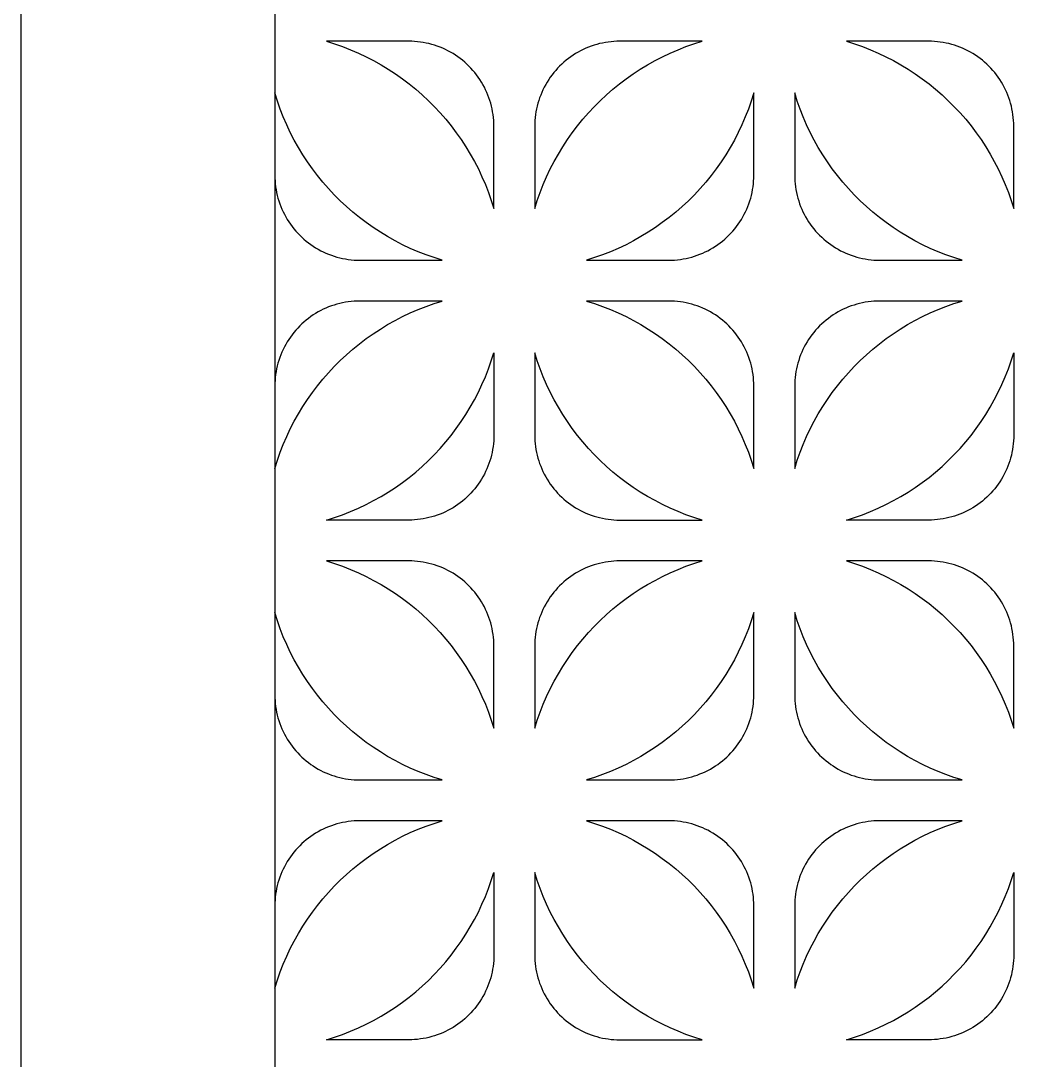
# Model space of a CAD drawing. Header units: millimetres. Extents: x 16455 to 19688, y 4050 to 7284.
# Drawn here: x 16455 to 17252, y 5667 to 6486 of the extents above; entities that cross this region are included whole.
import ezdxf

# ---------------------------------------------------------------- set-up
doc = ezdxf.new("R2010")
doc.units = ezdxf.units.MM
doc.layers.get('0').update_dxf_attribs({"color": 1, "true_color": 0xff0000})

msp = doc.modelspace()

# ---------------------------------------------------------------- linework, layer by layer
for points in [[(16454.58, 4050.49), (19687.77, 4050.49), (19687.77, 7283.68), (16454.58, 7283.68)], [(16654.58, 4250.49), (19487.77, 4250.49), (19487.77, 7083.68), (16654.58, 7083.68)]]:
    msp.add_lwpolyline(points, close=True)
for points in [[(16760.12, 6469.67), (16695.29, 6469.67)], [(16695.29, 6469.67), (16701.68, 6467.66), (16707.99, 6465.43), (16714.23, 6462.98), (16720.38, 6460.32), (16726.43, 6457.45), (16732.38, 6454.37), (16738.22, 6451.1), (16743.95, 6447.62), (16749.55, 6443.95), (16755.02, 6440.09), (16760.36, 6436.05), (16765.56, 6431.82), (16770.61, 6427.42), (16775.51, 6422.85), (16780.24, 6418.12), (16784.81, 6413.22), (16789.21, 6408.17), (16793.44, 6402.97), (16797.48, 6397.63), (16801.34, 6392.16), (16805.01, 6386.56), (16808.49, 6380.83), (16811.76, 6374.99), (16814.84, 6369.04), (16817.71, 6362.99), (16820.37, 6356.84), (16822.82, 6350.6), (16825.05, 6344.29), (16827.06, 6337.9)], [(16827.06, 6402.73), (16827.03, 6405.01), (16826.91, 6407.3), (16826.71, 6409.57), (16826.44, 6411.84), (16826.09, 6414.1), (16825.66, 6416.35), (16825.16, 6418.58), (16824.58, 6420.79), (16823.93, 6422.98), (16823.2, 6425.15), (16822.4, 6427.29), (16821.52, 6429.4), (16820.58, 6431.48), (16819.56, 6433.53), (16818.47, 6435.54), (16817.32, 6437.51), (16816.1, 6439.44), (16814.81, 6441.33), (16813.46, 6443.18), (16812.05, 6444.98), (16810.58, 6446.73), (16809.04, 6448.42), (16807.46, 6450.07), (16805.81, 6451.65), (16804.12, 6453.19), (16802.37, 6454.66), (16800.57, 6456.07), (16798.72, 6457.42), (16796.83, 6458.71), (16794.9, 6459.93), (16792.93, 6461.08), (16790.92, 6462.17), (16788.87, 6463.19), (16786.79, 6464.13), (16784.68, 6465.01), (16782.54, 6465.81), (16780.37, 6466.54), (16778.18, 6467.19), (16775.97, 6467.77), (16773.74, 6468.27), (16771.49, 6468.7), (16769.23, 6469.05), (16766.96, 6469.32), (16764.69, 6469.52), (16762.4, 6469.64), (16760.12, 6469.67)], [(16926.19, 6469.67), (16923.91, 6469.64), (16921.63, 6469.52), (16919.35, 6469.32), (16917.08, 6469.05), (16914.82, 6468.7), (16912.57, 6468.27), (16910.34, 6467.77), (16908.13, 6467.19), (16905.94, 6466.54), (16903.77, 6465.81), (16901.63, 6465.01), (16899.52, 6464.13), (16897.44, 6463.19), (16895.39, 6462.17), (16893.38, 6461.08), (16891.41, 6459.93), (16889.48, 6458.71), (16887.59, 6457.42), (16885.74, 6456.07), (16883.94, 6454.66), (16882.2, 6453.19), (16880.5, 6451.65), (16878.86, 6450.07), (16877.27, 6448.42), (16875.74, 6446.73), (16874.26, 6444.98), (16872.85, 6443.18), (16871.5, 6441.33), (16870.21, 6439.44), (16868.99, 6437.51), (16867.84, 6435.54), (16866.75, 6433.53), (16865.74, 6431.48), (16864.79, 6429.4), (16863.91, 6427.29), (16863.11, 6425.15), (16862.38, 6422.98), (16861.73, 6420.79), (16861.15, 6418.58), (16860.65, 6416.35), (16860.22, 6414.1), (16859.87, 6411.84), (16859.6, 6409.57), (16859.4, 6407.3), (16859.29, 6405.01), (16859.25, 6402.73)], [(16859.25, 6337.9), (16861.26, 6344.29), (16863.5, 6350.6), (16865.94, 6356.84), (16868.6, 6362.99), (16871.47, 6369.04), (16874.55, 6374.99), (16877.82, 6380.83), (16881.3, 6386.56), (16884.97, 6392.16), (16888.83, 6397.63), (16892.87, 6402.97), (16897.1, 6408.17), (16901.5, 6413.22), (16906.07, 6418.12), (16910.81, 6422.85), (16915.7, 6427.42), (16920.75, 6431.82), (16925.95, 6436.05), (16931.29, 6440.09), (16936.76, 6443.95), (16942.37, 6447.62), (16948.09, 6451.1), (16953.93, 6454.37), (16959.88, 6457.45), (16965.94, 6460.32), (16972.08, 6462.98), (16978.32, 6465.43), (16984.63, 6467.66), (16991.02, 6469.67)], [(16991.02, 6469.67), (16926.19, 6469.67)], [(17169.46, 6469.67), (17104.63, 6469.67)], [(17104.63, 6469.67), (17111.02, 6467.66), (17117.33, 6465.43), (17123.57, 6462.98), (17129.71, 6460.32), (17135.77, 6457.45), (17141.72, 6454.37), (17147.56, 6451.1), (17153.28, 6447.62), (17158.89, 6443.95), (17164.36, 6440.09), (17169.7, 6436.05), (17174.9, 6431.82), (17179.95, 6427.42), (17184.84, 6422.85), (17189.58, 6418.12), (17194.15, 6413.22), (17198.55, 6408.17), (17202.78, 6402.97), (17206.82, 6397.63), (17210.68, 6392.16), (17214.35, 6386.56), (17217.83, 6380.83), (17221.1, 6374.99), (17224.18, 6369.04), (17227.05, 6362.99), (17229.71, 6356.84), (17232.16, 6350.6), (17234.39, 6344.29), (17236.4, 6337.9)], [(17236.4, 6402.73), (17236.36, 6405.01), (17236.25, 6407.3), (17236.05, 6409.57), (17235.78, 6411.84), (17235.43, 6414.1), (17235, 6416.35), (17234.5, 6418.58), (17233.92, 6420.79), (17233.27, 6422.98), (17232.54, 6425.15), (17231.74, 6427.29), (17230.86, 6429.4), (17229.91, 6431.48), (17228.9, 6433.53), (17227.81, 6435.54), (17226.66, 6437.51), (17225.44, 6439.44), (17224.15, 6441.33), (17222.8, 6443.18), (17221.39, 6444.98), (17219.92, 6446.73), (17218.38, 6448.42), (17216.8, 6450.07), (17215.15, 6451.65), (17213.45, 6453.19), (17211.71, 6454.66), (17209.91, 6456.07), (17208.06, 6457.42), (17206.17, 6458.71), (17204.24, 6459.93), (17202.27, 6461.08), (17200.26, 6462.17), (17198.21, 6463.19), (17196.13, 6464.13), (17194.02, 6465.01), (17191.88, 6465.81), (17189.71, 6466.54), (17187.52, 6467.19), (17185.31, 6467.77), (17183.08, 6468.27), (17180.83, 6468.7), (17178.57, 6469.05), (17176.3, 6469.32), (17174.03, 6469.52), (17171.74, 6469.64), (17169.46, 6469.67)], [(16786.35, 6297.19), (16779.96, 6299.2), (16773.65, 6301.44), (16767.41, 6303.88), (16761.27, 6306.54), (16755.21, 6309.41), (16749.26, 6312.49), (16743.42, 6315.76), (16737.7, 6319.24), (16732.09, 6322.91), (16726.62, 6326.77), (16721.28, 6330.81), (16716.08, 6335.04), (16711.03, 6339.44), (16706.14, 6344.01), (16701.4, 6348.75), (16696.83, 6353.64), (16692.43, 6358.69), (16688.2, 6363.89), (16684.16, 6369.23), (16680.3, 6374.7), (16676.63, 6380.31), (16673.16, 6386.03), (16669.88, 6391.87), (16666.8, 6397.82), (16663.93, 6403.88), (16661.27, 6410.02), (16658.83, 6416.26), (16656.59, 6422.57), (16654.58, 6428.96)], [(16654.58, 6428.96), (16654.58, 6364.13)], [(17031.73, 6428.96), (17029.72, 6422.57), (17027.49, 6416.26), (17025.04, 6410.02), (17022.38, 6403.88), (17019.51, 6397.82), (17016.43, 6391.87), (17013.16, 6386.03), (17009.68, 6380.31), (17006.01, 6374.7), (17002.15, 6369.23), (16998.11, 6363.89), (16993.88, 6358.69), (16989.48, 6353.64), (16984.91, 6348.75), (16980.17, 6344.01), (16975.28, 6339.44), (16970.23, 6335.04), (16965.03, 6330.81), (16959.69, 6326.77), (16954.22, 6322.91), (16948.62, 6319.24), (16942.89, 6315.76), (16937.05, 6312.49), (16931.1, 6309.41), (16925.04, 6306.54), (16918.9, 6303.88), (16912.66, 6301.44), (16906.35, 6299.2), (16899.96, 6297.19)], [(17031.73, 6364.13), (17031.73, 6428.96)], [(17195.69, 6297.19), (17189.3, 6299.2), (17182.99, 6301.44), (17176.75, 6303.88), (17170.61, 6306.54), (17164.55, 6309.41), (17158.6, 6312.49), (17152.76, 6315.76), (17147.04, 6319.24), (17141.43, 6322.91), (17135.96, 6326.77), (17130.62, 6330.81), (17125.42, 6335.04), (17120.37, 6339.44), (17115.48, 6344.01), (17110.74, 6348.75), (17106.17, 6353.64), (17101.77, 6358.69), (17097.54, 6363.89), (17093.5, 6369.23), (17089.64, 6374.7), (17085.97, 6380.31), (17082.49, 6386.03), (17079.22, 6391.87), (17076.14, 6397.82), (17073.27, 6403.88), (17070.61, 6410.02), (17068.16, 6416.26), (17065.93, 6422.57), (17063.92, 6428.96)], [(17063.92, 6428.96), (17063.92, 6364.13)], [(16827.06, 6337.9), (16827.06, 6402.73)], [(16859.25, 6402.73), (16859.25, 6337.9)], [(17236.4, 6337.9), (17236.4, 6402.73)], [(16654.58, 6364.13), (16654.62, 6361.85), (16654.73, 6359.57), (16654.93, 6357.29), (16655.2, 6355.02), (16655.55, 6352.76), (16655.98, 6350.51), (16656.48, 6348.28), (16657.06, 6346.07), (16657.71, 6343.88), (16658.44, 6341.71), (16659.25, 6339.57), (16660.12, 6337.46), (16661.07, 6335.38), (16662.08, 6333.33), (16663.17, 6331.32), (16664.32, 6329.35), (16665.54, 6327.42), (16666.83, 6325.53), (16668.18, 6323.68), (16669.59, 6321.88), (16671.07, 6320.14), (16672.6, 6318.44), (16674.19, 6316.8), (16675.83, 6315.21), (16677.53, 6313.68), (16679.28, 6312.2), (16681.07, 6310.79), (16682.92, 6309.44), (16684.81, 6308.15), (16686.74, 6306.93), (16688.71, 6305.78), (16690.72, 6304.69), (16692.77, 6303.68), (16694.85, 6302.73), (16696.96, 6301.85), (16699.11, 6301.05), (16701.27, 6300.32), (16703.46, 6299.67), (16705.67, 6299.09), (16707.9, 6298.59), (16710.15, 6298.16), (16712.41, 6297.81), (16714.68, 6297.54), (16716.96, 6297.34), (16719.24, 6297.23), (16721.52, 6297.19)], [(16964.79, 6297.19), (16967.07, 6297.23), (16969.36, 6297.34), (16971.63, 6297.54), (16973.9, 6297.81), (16976.16, 6298.16), (16978.41, 6298.59), (16980.64, 6299.09), (16982.85, 6299.67), (16985.04, 6300.32), (16987.21, 6301.05), (16989.35, 6301.85), (16991.46, 6302.73), (16993.54, 6303.68), (16995.59, 6304.69), (16997.6, 6305.78), (16999.57, 6306.93), (17001.5, 6308.15), (17003.39, 6309.44), (17005.24, 6310.79), (17007.04, 6312.2), (17008.78, 6313.68), (17010.48, 6315.21), (17012.13, 6316.8), (17013.71, 6318.44), (17015.25, 6320.14), (17016.72, 6321.88), (17018.13, 6323.68), (17019.48, 6325.53), (17020.77, 6327.42), (17021.99, 6329.35), (17023.14, 6331.32), (17024.23, 6333.33), (17025.25, 6335.38), (17026.19, 6337.46), (17027.07, 6339.57), (17027.87, 6341.71), (17028.6, 6343.88), (17029.25, 6346.07), (17029.83, 6348.28), (17030.33, 6350.51), (17030.76, 6352.76), (17031.11, 6355.02), (17031.38, 6357.29), (17031.58, 6359.57), (17031.7, 6361.85), (17031.73, 6364.13)], [(17063.92, 6364.13), (17063.96, 6361.85), (17064.07, 6359.57), (17064.27, 6357.29), (17064.54, 6355.02), (17064.89, 6352.76), (17065.32, 6350.51), (17065.82, 6348.28), (17066.4, 6346.07), (17067.05, 6343.88), (17067.78, 6341.71), (17068.58, 6339.57), (17069.46, 6337.46), (17070.41, 6335.38), (17071.42, 6333.33), (17072.51, 6331.32), (17073.66, 6329.35), (17074.88, 6327.42), (17076.17, 6325.53), (17077.52, 6323.68), (17078.93, 6321.88), (17080.4, 6320.14), (17081.94, 6318.44), (17083.52, 6316.8), (17085.17, 6315.21), (17086.87, 6313.68), (17088.61, 6312.2), (17090.41, 6310.79), (17092.26, 6309.44), (17094.15, 6308.15), (17096.08, 6306.93), (17098.05, 6305.78), (17100.06, 6304.69), (17102.11, 6303.68), (17104.19, 6302.73), (17106.3, 6301.85), (17108.44, 6301.05), (17110.61, 6300.32), (17112.8, 6299.67), (17115.01, 6299.09), (17117.24, 6298.59), (17119.49, 6298.16), (17121.75, 6297.81), (17124.02, 6297.54), (17126.29, 6297.34), (17128.58, 6297.23), (17130.86, 6297.19)], [(16721.52, 6297.19), (16786.35, 6297.19)], [(16899.96, 6297.19), (16964.79, 6297.19)], [(17130.86, 6297.19), (17195.69, 6297.19)], [(16721.52, 6265), (16719.24, 6264.97), (16716.96, 6264.85), (16714.68, 6264.65), (16712.41, 6264.38), (16710.15, 6264.03), (16707.9, 6263.6), (16705.67, 6263.1), (16703.46, 6262.52), (16701.27, 6261.87), (16699.11, 6261.14), (16696.96, 6260.34), (16694.85, 6259.46), (16692.77, 6258.52), (16690.72, 6257.5), (16688.71, 6256.41), (16686.74, 6255.26), (16684.81, 6254.04), (16682.92, 6252.75), (16681.07, 6251.4), (16679.28, 6249.99), (16677.53, 6248.52), (16675.83, 6246.99), (16674.19, 6245.4), (16672.6, 6243.75), (16671.07, 6242.06), (16669.59, 6240.31), (16668.18, 6238.51), (16666.83, 6236.67), (16665.54, 6234.78), (16664.32, 6232.84), (16663.17, 6230.87), (16662.08, 6228.86), (16661.07, 6226.81), (16660.12, 6224.73), (16659.25, 6222.62), (16658.44, 6220.48), (16657.71, 6218.31), (16657.06, 6216.12), (16656.48, 6213.91), (16655.98, 6211.68), (16655.55, 6209.43), (16655.2, 6207.17), (16654.93, 6204.9), (16654.73, 6202.63), (16654.62, 6200.34), (16654.58, 6198.06)], [(16654.58, 6133.23), (16656.59, 6139.62), (16658.83, 6145.93), (16661.27, 6152.17), (16663.93, 6158.32), (16666.8, 6164.37), (16669.88, 6170.32), (16673.16, 6176.16), (16676.63, 6181.89), (16680.3, 6187.49), (16684.16, 6192.96), (16688.2, 6198.3), (16692.43, 6203.5), (16696.83, 6208.55), (16701.4, 6213.45), (16706.14, 6218.18), (16711.03, 6222.75), (16716.08, 6227.15), (16721.28, 6231.38), (16726.62, 6235.42), (16732.09, 6239.28), (16737.7, 6242.95), (16743.42, 6246.43), (16749.26, 6249.7), (16755.21, 6252.78), (16761.27, 6255.65), (16767.41, 6258.31), (16773.65, 6260.76), (16779.96, 6262.99), (16786.35, 6265)], [(16786.35, 6265), (16721.52, 6265)], [(16964.79, 6265), (16899.96, 6265)], [(16899.96, 6265), (16906.35, 6262.99), (16912.66, 6260.76), (16918.9, 6258.31), (16925.04, 6255.65), (16931.1, 6252.78), (16937.05, 6249.7), (16942.89, 6246.43), (16948.62, 6242.95), (16954.22, 6239.28), (16959.69, 6235.42), (16965.03, 6231.38), (16970.23, 6227.15), (16975.28, 6222.75), (16980.17, 6218.18), (16984.91, 6213.45), (16989.48, 6208.55), (16993.88, 6203.5), (16998.11, 6198.3), (17002.15, 6192.96), (17006.01, 6187.49), (17009.68, 6181.89), (17013.16, 6176.16), (17016.43, 6170.32), (17019.51, 6164.37), (17022.38, 6158.32), (17025.04, 6152.17), (17027.49, 6145.93), (17029.72, 6139.62), (17031.73, 6133.23)], [(17031.73, 6198.06), (17031.7, 6200.34), (17031.58, 6202.63), (17031.38, 6204.9), (17031.11, 6207.17), (17030.76, 6209.43), (17030.33, 6211.68), (17029.83, 6213.91), (17029.25, 6216.12), (17028.6, 6218.31), (17027.87, 6220.48), (17027.07, 6222.62), (17026.19, 6224.73), (17025.25, 6226.81), (17024.23, 6228.86), (17023.14, 6230.87), (17021.99, 6232.84), (17020.77, 6234.78), (17019.48, 6236.67), (17018.13, 6238.51), (17016.72, 6240.31), (17015.25, 6242.06), (17013.71, 6243.75), (17012.13, 6245.4), (17010.48, 6246.99), (17008.78, 6248.52), (17007.04, 6249.99), (17005.24, 6251.4), (17003.39, 6252.75), (17001.5, 6254.04), (16999.57, 6255.26), (16997.6, 6256.41), (16995.59, 6257.5), (16993.54, 6258.52), (16991.46, 6259.46), (16989.35, 6260.34), (16987.21, 6261.14), (16985.04, 6261.87), (16982.85, 6262.52), (16980.64, 6263.1), (16978.41, 6263.6), (16976.16, 6264.03), (16973.9, 6264.38), (16971.63, 6264.65), (16969.36, 6264.85), (16967.07, 6264.97), (16964.79, 6265)], [(17130.86, 6265), (17128.58, 6264.97), (17126.29, 6264.85), (17124.02, 6264.65), (17121.75, 6264.38), (17119.49, 6264.03), (17117.24, 6263.6), (17115.01, 6263.1), (17112.8, 6262.52), (17110.61, 6261.87), (17108.44, 6261.14), (17106.3, 6260.34), (17104.19, 6259.46), (17102.11, 6258.52), (17100.06, 6257.5), (17098.05, 6256.41), (17096.08, 6255.26), (17094.15, 6254.04), (17092.26, 6252.75), (17090.41, 6251.4), (17088.61, 6249.99), (17086.87, 6248.52), (17085.17, 6246.99), (17083.52, 6245.4), (17081.94, 6243.75), (17080.4, 6242.06), (17078.93, 6240.31), (17077.52, 6238.51), (17076.17, 6236.67), (17074.88, 6234.78), (17073.66, 6232.84), (17072.51, 6230.87), (17071.42, 6228.86), (17070.41, 6226.81), (17069.46, 6224.73), (17068.58, 6222.62), (17067.78, 6220.48), (17067.05, 6218.31), (17066.4, 6216.12), (17065.82, 6213.91), (17065.32, 6211.68), (17064.89, 6209.43), (17064.54, 6207.17), (17064.27, 6204.9), (17064.07, 6202.63), (17063.96, 6200.34), (17063.92, 6198.06)], [(17063.92, 6133.23), (17065.93, 6139.62), (17068.16, 6145.93), (17070.61, 6152.17), (17073.27, 6158.32), (17076.14, 6164.37), (17079.22, 6170.32), (17082.49, 6176.16), (17085.97, 6181.89), (17089.64, 6187.49), (17093.5, 6192.96), (17097.54, 6198.3), (17101.77, 6203.5), (17106.17, 6208.55), (17110.74, 6213.45), (17115.48, 6218.18), (17120.37, 6222.75), (17125.42, 6227.15), (17130.62, 6231.38), (17135.96, 6235.42), (17141.43, 6239.28), (17147.04, 6242.95), (17152.76, 6246.43), (17158.6, 6249.7), (17164.55, 6252.78), (17170.61, 6255.65), (17176.75, 6258.31), (17182.99, 6260.76), (17189.3, 6262.99), (17195.69, 6265)], [(17195.69, 6265), (17130.86, 6265)], [(16695.29, 6092.52), (16701.68, 6094.53), (16707.99, 6096.77), (16714.23, 6099.21), (16720.38, 6101.87), (16726.43, 6104.74), (16732.38, 6107.82), (16738.22, 6111.1), (16743.95, 6114.57), (16749.55, 6118.24), (16755.02, 6122.1), (16760.36, 6126.14), (16765.56, 6130.37), (16770.61, 6134.77), (16775.51, 6139.34), (16780.24, 6144.08), (16784.81, 6148.97), (16789.21, 6154.02), (16793.44, 6159.22), (16797.48, 6164.56), (16801.34, 6170.03), (16805.01, 6175.64), (16808.49, 6181.36), (16811.76, 6187.2), (16814.84, 6193.15), (16817.71, 6199.21), (16820.37, 6205.35), (16822.82, 6211.59), (16825.05, 6217.9), (16827.06, 6224.29)], [(16827.06, 6224.29), (16827.06, 6159.46)], [(16991.02, 6092.52), (16984.63, 6094.53), (16978.32, 6096.77), (16972.08, 6099.21), (16965.94, 6101.87), (16959.88, 6104.74), (16953.93, 6107.82), (16948.09, 6111.1), (16942.37, 6114.57), (16936.76, 6118.24), (16931.29, 6122.1), (16925.95, 6126.14), (16920.75, 6130.37), (16915.7, 6134.77), (16910.81, 6139.34), (16906.07, 6144.08), (16901.5, 6148.97), (16897.1, 6154.02), (16892.87, 6159.22), (16888.83, 6164.56), (16884.97, 6170.03), (16881.3, 6175.64), (16877.82, 6181.36), (16874.55, 6187.2), (16871.47, 6193.15), (16868.6, 6199.21), (16865.94, 6205.35), (16863.5, 6211.59), (16861.26, 6217.9), (16859.25, 6224.29)], [(16859.25, 6224.29), (16859.25, 6159.46)], [(17104.63, 6092.52), (17111.02, 6094.53), (17117.33, 6096.77), (17123.57, 6099.21), (17129.71, 6101.87), (17135.77, 6104.74), (17141.72, 6107.82), (17147.56, 6111.1), (17153.28, 6114.57), (17158.89, 6118.24), (17164.36, 6122.1), (17169.7, 6126.14), (17174.9, 6130.37), (17179.95, 6134.77), (17184.84, 6139.34), (17189.58, 6144.08), (17194.15, 6148.97), (17198.55, 6154.02), (17202.78, 6159.22), (17206.82, 6164.56), (17210.68, 6170.03), (17214.35, 6175.64), (17217.83, 6181.36), (17221.1, 6187.2), (17224.18, 6193.15), (17227.05, 6199.21), (17229.71, 6205.35), (17232.16, 6211.59), (17234.39, 6217.9), (17236.4, 6224.29)], [(17236.4, 6224.29), (17236.4, 6159.46)], [(16654.58, 6198.06), (16654.58, 6133.23)], [(17031.73, 6133.23), (17031.73, 6198.06)], [(17063.92, 6198.06), (17063.92, 6133.23)], [(16827.06, 6159.46), (16827.03, 6157.18), (16826.91, 6154.9), (16826.71, 6152.62), (16826.44, 6150.35), (16826.09, 6148.09), (16825.66, 6145.84), (16825.16, 6143.61), (16824.58, 6141.4), (16823.93, 6139.21), (16823.2, 6137.05), (16822.4, 6134.9), (16821.52, 6132.79), (16820.58, 6130.71), (16819.56, 6128.66), (16818.47, 6126.65), (16817.32, 6124.68), (16816.1, 6122.75), (16814.81, 6120.86), (16813.46, 6119.01), (16812.05, 6117.22), (16810.58, 6115.47), (16809.04, 6113.77), (16807.46, 6112.13), (16805.81, 6110.54), (16804.12, 6109.01), (16802.37, 6107.53), (16800.57, 6106.12), (16798.72, 6104.77), (16796.83, 6103.48), (16794.9, 6102.26), (16792.93, 6101.11), (16790.92, 6100.02), (16788.87, 6099.01), (16786.79, 6098.06), (16784.68, 6097.19), (16782.54, 6096.38), (16780.37, 6095.65), (16778.18, 6095), (16775.97, 6094.42), (16773.74, 6093.92), (16771.49, 6093.49), (16769.23, 6093.14), (16766.96, 6092.87), (16764.69, 6092.67), (16762.4, 6092.56), (16760.12, 6092.52)], [(16859.25, 6159.46), (16859.29, 6157.18), (16859.4, 6154.9), (16859.6, 6152.62), (16859.87, 6150.35), (16860.22, 6148.09), (16860.65, 6145.84), (16861.15, 6143.61), (16861.73, 6141.4), (16862.38, 6139.21), (16863.11, 6137.05), (16863.91, 6134.9), (16864.79, 6132.79), (16865.74, 6130.71), (16866.75, 6128.66), (16867.84, 6126.65), (16868.99, 6124.68), (16870.21, 6122.75), (16871.5, 6120.86), (16872.85, 6119.01), (16874.26, 6117.22), (16875.74, 6115.47), (16877.27, 6113.77), (16878.86, 6112.13), (16880.5, 6110.54), (16882.2, 6109.01), (16883.94, 6107.53), (16885.74, 6106.12), (16887.59, 6104.77), (16889.48, 6103.48), (16891.41, 6102.26), (16893.38, 6101.11), (16895.39, 6100.02), (16897.44, 6099.01), (16899.52, 6098.06), (16901.63, 6097.19), (16903.77, 6096.38), (16905.94, 6095.65), (16908.13, 6095), (16910.34, 6094.42), (16912.57, 6093.92), (16914.82, 6093.49), (16917.08, 6093.14), (16919.35, 6092.87), (16921.63, 6092.67), (16923.91, 6092.56), (16926.19, 6092.52)], [(17236.4, 6159.46), (17236.36, 6157.18), (17236.25, 6154.9), (17236.05, 6152.62), (17235.78, 6150.35), (17235.43, 6148.09), (17235, 6145.84), (17234.5, 6143.61), (17233.92, 6141.4), (17233.27, 6139.21), (17232.54, 6137.05), (17231.74, 6134.9), (17230.86, 6132.79), (17229.91, 6130.71), (17228.9, 6128.66), (17227.81, 6126.65), (17226.66, 6124.68), (17225.44, 6122.75), (17224.15, 6120.86), (17222.8, 6119.01), (17221.39, 6117.22), (17219.92, 6115.47), (17218.38, 6113.77), (17216.8, 6112.13), (17215.15, 6110.54), (17213.45, 6109.01), (17211.71, 6107.53), (17209.91, 6106.12), (17208.06, 6104.77), (17206.17, 6103.48), (17204.24, 6102.26), (17202.27, 6101.11), (17200.26, 6100.02), (17198.21, 6099.01), (17196.13, 6098.06), (17194.02, 6097.19), (17191.88, 6096.38), (17189.71, 6095.65), (17187.52, 6095), (17185.31, 6094.42), (17183.08, 6093.92), (17180.83, 6093.49), (17178.57, 6093.14), (17176.3, 6092.87), (17174.03, 6092.67), (17171.74, 6092.56), (17169.46, 6092.52)], [(16760.12, 6092.52), (16695.29, 6092.52)], [(16926.19, 6092.52), (16991.02, 6092.52)], [(17169.46, 6092.52), (17104.63, 6092.52)], [(16760.12, 6060.34), (16695.29, 6060.34)], [(16695.29, 6060.34), (16701.68, 6058.32), (16707.99, 6056.09), (16714.23, 6053.64), (16720.38, 6050.98), (16726.43, 6048.11), (16732.38, 6045.03), (16738.22, 6041.76), (16743.95, 6038.28), (16749.55, 6034.61), (16755.02, 6030.75), (16760.36, 6026.71), (16765.56, 6022.48), (16770.61, 6018.08), (16775.51, 6013.51), (16780.24, 6008.78), (16784.81, 6003.88), (16789.21, 5998.83), (16793.44, 5993.63), (16797.48, 5988.29), (16801.34, 5982.82), (16805.01, 5977.22), (16808.49, 5971.49), (16811.76, 5965.65), (16814.84, 5959.7), (16817.71, 5953.65), (16820.37, 5947.5), (16822.82, 5941.26), (16825.05, 5934.95), (16827.06, 5928.56)], [(16827.06, 5993.39), (16827.03, 5995.67), (16826.91, 5997.96), (16826.71, 6000.23), (16826.44, 6002.5), (16826.09, 6004.76), (16825.66, 6007.01), (16825.16, 6009.24), (16824.58, 6011.45), (16823.93, 6013.64), (16823.2, 6015.81), (16822.4, 6017.95), (16821.52, 6020.06), (16820.58, 6022.14), (16819.56, 6024.19), (16818.47, 6026.2), (16817.32, 6028.17), (16816.1, 6030.11), (16814.81, 6032), (16813.46, 6033.84), (16812.05, 6035.64), (16810.58, 6037.39), (16809.04, 6039.08), (16807.46, 6040.73), (16805.81, 6042.32), (16804.12, 6043.85), (16802.37, 6045.32), (16800.57, 6046.73), (16798.72, 6048.08), (16796.83, 6049.37), (16794.9, 6050.59), (16792.93, 6051.74), (16790.92, 6052.83), (16788.87, 6053.85), (16786.79, 6054.79), (16784.68, 6055.67), (16782.54, 6056.47), (16780.37, 6057.2), (16778.18, 6057.85), (16775.97, 6058.43), (16773.74, 6058.94), (16771.49, 6059.36), (16769.23, 6059.71), (16766.96, 6059.98), (16764.69, 6060.18), (16762.4, 6060.3), (16760.12, 6060.34)], [(16926.19, 6060.34), (16923.91, 6060.3), (16921.63, 6060.18), (16919.35, 6059.98), (16917.08, 6059.71), (16914.82, 6059.36), (16912.57, 6058.94), (16910.34, 6058.43), (16908.13, 6057.85), (16905.94, 6057.2), (16903.77, 6056.47), (16901.63, 6055.67), (16899.52, 6054.79), (16897.44, 6053.85), (16895.39, 6052.83), (16893.38, 6051.74), (16891.41, 6050.59), (16889.48, 6049.37), (16887.59, 6048.08), (16885.74, 6046.73), (16883.94, 6045.32), (16882.2, 6043.85), (16880.5, 6042.32), (16878.86, 6040.73), (16877.27, 6039.08), (16875.74, 6037.39), (16874.26, 6035.64), (16872.85, 6033.84), (16871.5, 6032), (16870.21, 6030.11), (16868.99, 6028.17), (16867.84, 6026.2), (16866.75, 6024.19), (16865.74, 6022.14), (16864.79, 6020.06), (16863.91, 6017.95), (16863.11, 6015.81), (16862.38, 6013.64), (16861.73, 6011.45), (16861.15, 6009.24), (16860.65, 6007.01), (16860.22, 6004.76), (16859.87, 6002.5), (16859.6, 6000.23), (16859.4, 5997.96), (16859.29, 5995.67), (16859.25, 5993.39)], [(16859.25, 5928.56), (16861.26, 5934.95), (16863.5, 5941.26), (16865.94, 5947.5), (16868.6, 5953.65), (16871.47, 5959.7), (16874.55, 5965.65), (16877.82, 5971.49), (16881.3, 5977.22), (16884.97, 5982.82), (16888.83, 5988.29), (16892.87, 5993.63), (16897.1, 5998.83), (16901.5, 6003.88), (16906.07, 6008.78), (16910.81, 6013.51), (16915.7, 6018.08), (16920.75, 6022.48), (16925.95, 6026.71), (16931.29, 6030.75), (16936.76, 6034.61), (16942.37, 6038.28), (16948.09, 6041.76), (16953.93, 6045.03), (16959.88, 6048.11), (16965.94, 6050.98), (16972.08, 6053.64), (16978.32, 6056.09), (16984.63, 6058.32), (16991.02, 6060.34)], [(16991.02, 6060.34), (16926.19, 6060.34)], [(17169.46, 6060.34), (17104.63, 6060.34)], [(17104.63, 6060.34), (17111.02, 6058.32), (17117.33, 6056.09), (17123.57, 6053.64), (17129.71, 6050.98), (17135.77, 6048.11), (17141.72, 6045.03), (17147.56, 6041.76), (17153.28, 6038.28), (17158.89, 6034.61), (17164.36, 6030.75), (17169.7, 6026.71), (17174.9, 6022.48), (17179.95, 6018.08), (17184.84, 6013.51), (17189.58, 6008.78), (17194.15, 6003.88), (17198.55, 5998.83), (17202.78, 5993.63), (17206.82, 5988.29), (17210.68, 5982.82), (17214.35, 5977.22), (17217.83, 5971.49), (17221.1, 5965.65), (17224.18, 5959.7), (17227.05, 5953.65), (17229.71, 5947.5), (17232.16, 5941.26), (17234.39, 5934.95), (17236.4, 5928.56)], [(17236.4, 5993.39), (17236.36, 5995.67), (17236.25, 5997.96), (17236.05, 6000.23), (17235.78, 6002.5), (17235.43, 6004.76), (17235, 6007.01), (17234.5, 6009.24), (17233.92, 6011.45), (17233.27, 6013.64), (17232.54, 6015.81), (17231.74, 6017.95), (17230.86, 6020.06), (17229.91, 6022.14), (17228.9, 6024.19), (17227.81, 6026.2), (17226.66, 6028.17), (17225.44, 6030.11), (17224.15, 6032), (17222.8, 6033.84), (17221.39, 6035.64), (17219.92, 6037.39), (17218.38, 6039.08), (17216.8, 6040.73), (17215.15, 6042.32), (17213.45, 6043.85), (17211.71, 6045.32), (17209.91, 6046.73), (17208.06, 6048.08), (17206.17, 6049.37), (17204.24, 6050.59), (17202.27, 6051.74), (17200.26, 6052.83), (17198.21, 6053.85), (17196.13, 6054.79), (17194.02, 6055.67), (17191.88, 6056.47), (17189.71, 6057.2), (17187.52, 6057.85), (17185.31, 6058.43), (17183.08, 6058.94), (17180.83, 6059.36), (17178.57, 6059.71), (17176.3, 6059.98), (17174.03, 6060.18), (17171.74, 6060.3), (17169.46, 6060.34)], [(16786.35, 5887.85), (16779.96, 5889.86), (16773.65, 5892.1), (16767.41, 5894.54), (16761.27, 5897.2), (16755.21, 5900.07), (16749.26, 5903.15), (16743.42, 5906.43), (16737.7, 5909.9), (16732.09, 5913.57), (16726.62, 5917.43), (16721.28, 5921.47), (16716.08, 5925.7), (16711.03, 5930.1), (16706.14, 5934.67), (16701.4, 5939.41), (16696.83, 5944.3), (16692.43, 5949.35), (16688.2, 5954.55), (16684.16, 5959.89), (16680.3, 5965.36), (16676.63, 5970.97), (16673.16, 5976.69), (16669.88, 5982.53), (16666.8, 5988.49), (16663.93, 5994.54), (16661.27, 6000.68), (16658.83, 6006.92), (16656.59, 6013.23), (16654.58, 6019.62)], [(16654.58, 6019.62), (16654.58, 5954.8)], [(17031.73, 6019.62), (17029.72, 6013.23), (17027.49, 6006.92), (17025.04, 6000.68), (17022.38, 5994.54), (17019.51, 5988.49), (17016.43, 5982.53), (17013.16, 5976.69), (17009.68, 5970.97), (17006.01, 5965.36), (17002.15, 5959.89), (16998.11, 5954.55), (16993.88, 5949.35), (16989.48, 5944.3), (16984.91, 5939.41), (16980.17, 5934.67), (16975.28, 5930.1), (16970.23, 5925.7), (16965.03, 5921.47), (16959.69, 5917.43), (16954.22, 5913.57), (16948.62, 5909.9), (16942.89, 5906.43), (16937.05, 5903.15), (16931.1, 5900.07), (16925.04, 5897.2), (16918.9, 5894.54), (16912.66, 5892.1), (16906.35, 5889.86), (16899.96, 5887.85)], [(17031.73, 5954.8), (17031.73, 6019.62)], [(17195.69, 5887.85), (17189.3, 5889.86), (17182.99, 5892.1), (17176.75, 5894.54), (17170.61, 5897.2), (17164.55, 5900.07), (17158.6, 5903.15), (17152.76, 5906.43), (17147.04, 5909.9), (17141.43, 5913.57), (17135.96, 5917.43), (17130.62, 5921.47), (17125.42, 5925.7), (17120.37, 5930.1), (17115.48, 5934.67), (17110.74, 5939.41), (17106.17, 5944.3), (17101.77, 5949.35), (17097.54, 5954.55), (17093.5, 5959.89), (17089.64, 5965.36), (17085.97, 5970.97), (17082.49, 5976.69), (17079.22, 5982.53), (17076.14, 5988.49), (17073.27, 5994.54), (17070.61, 6000.68), (17068.16, 6006.92), (17065.93, 6013.23), (17063.92, 6019.62)], [(17063.92, 6019.62), (17063.92, 5954.8)], [(16827.06, 5928.56), (16827.06, 5993.39)], [(16859.25, 5993.39), (16859.25, 5928.56)], [(17236.4, 5928.56), (17236.4, 5993.39)], [(16654.58, 5954.8), (16654.62, 5952.51), (16654.73, 5950.23), (16654.93, 5947.95), (16655.2, 5945.68), (16655.55, 5943.42), (16655.98, 5941.17), (16656.48, 5938.94), (16657.06, 5936.73), (16657.71, 5934.54), (16658.44, 5932.38), (16659.25, 5930.24), (16660.12, 5928.12), (16661.07, 5926.04), (16662.08, 5924), (16663.17, 5921.98), (16664.32, 5920.01), (16665.54, 5918.08), (16666.83, 5916.19), (16668.18, 5914.34), (16669.59, 5912.55), (16671.07, 5910.8), (16672.6, 5909.1), (16674.19, 5907.46), (16675.83, 5905.87), (16677.53, 5904.34), (16679.28, 5902.86), (16681.07, 5901.45), (16682.92, 5900.1), (16684.81, 5898.82), (16686.74, 5897.59), (16688.71, 5896.44), (16690.72, 5895.35), (16692.77, 5894.34), (16694.85, 5893.39), (16696.96, 5892.52), (16699.11, 5891.71), (16701.27, 5890.99), (16703.46, 5890.33), (16705.67, 5889.75), (16707.9, 5889.25), (16710.15, 5888.82), (16712.41, 5888.47), (16714.68, 5888.2), (16716.96, 5888), (16719.24, 5887.89), (16721.52, 5887.85)], [(16964.79, 5887.85), (16967.07, 5887.89), (16969.36, 5888), (16971.63, 5888.2), (16973.9, 5888.47), (16976.16, 5888.82), (16978.41, 5889.25), (16980.64, 5889.75), (16982.85, 5890.33), (16985.04, 5890.99), (16987.21, 5891.71), (16989.35, 5892.52), (16991.46, 5893.39), (16993.54, 5894.34), (16995.59, 5895.35), (16997.6, 5896.44), (16999.57, 5897.59), (17001.5, 5898.82), (17003.39, 5900.1), (17005.24, 5901.45), (17007.04, 5902.86), (17008.78, 5904.34), (17010.48, 5905.87), (17012.13, 5907.46), (17013.71, 5909.1), (17015.25, 5910.8), (17016.72, 5912.55), (17018.13, 5914.34), (17019.48, 5916.19), (17020.77, 5918.08), (17021.99, 5920.01), (17023.14, 5921.98), (17024.23, 5924), (17025.25, 5926.04), (17026.19, 5928.12), (17027.07, 5930.24), (17027.87, 5932.38), (17028.6, 5934.54), (17029.25, 5936.73), (17029.83, 5938.94), (17030.33, 5941.17), (17030.76, 5943.42), (17031.11, 5945.68), (17031.38, 5947.95), (17031.58, 5950.23), (17031.7, 5952.51), (17031.73, 5954.8)], [(17063.92, 5954.8), (17063.96, 5952.51), (17064.07, 5950.23), (17064.27, 5947.95), (17064.54, 5945.68), (17064.89, 5943.42), (17065.32, 5941.17), (17065.82, 5938.94), (17066.4, 5936.73), (17067.05, 5934.54), (17067.78, 5932.38), (17068.58, 5930.24), (17069.46, 5928.12), (17070.41, 5926.04), (17071.42, 5924), (17072.51, 5921.98), (17073.66, 5920.01), (17074.88, 5918.08), (17076.17, 5916.19), (17077.52, 5914.34), (17078.93, 5912.55), (17080.4, 5910.8), (17081.94, 5909.1), (17083.52, 5907.46), (17085.17, 5905.87), (17086.87, 5904.34), (17088.61, 5902.86), (17090.41, 5901.45), (17092.26, 5900.1), (17094.15, 5898.82), (17096.08, 5897.59), (17098.05, 5896.44), (17100.06, 5895.35), (17102.11, 5894.34), (17104.19, 5893.39), (17106.3, 5892.52), (17108.44, 5891.71), (17110.61, 5890.99), (17112.8, 5890.33), (17115.01, 5889.75), (17117.24, 5889.25), (17119.49, 5888.82), (17121.75, 5888.47), (17124.02, 5888.2), (17126.29, 5888), (17128.58, 5887.89), (17130.86, 5887.85)], [(16721.52, 5887.85), (16786.35, 5887.85)], [(16899.96, 5887.85), (16964.79, 5887.85)], [(17130.86, 5887.85), (17195.69, 5887.85)], [(16721.52, 5855.67), (16719.24, 5855.63), (16716.96, 5855.51), (16714.68, 5855.31), (16712.41, 5855.04), (16710.15, 5854.69), (16707.9, 5854.27), (16705.67, 5853.76), (16703.46, 5853.18), (16701.27, 5852.53), (16699.11, 5851.8), (16696.96, 5851), (16694.85, 5850.12), (16692.77, 5849.18), (16690.72, 5848.16), (16688.71, 5847.07), (16686.74, 5845.92), (16684.81, 5844.7), (16682.92, 5843.41), (16681.07, 5842.06), (16679.28, 5840.65), (16677.53, 5839.18), (16675.83, 5837.65), (16674.19, 5836.06), (16672.6, 5834.41), (16671.07, 5832.72), (16669.59, 5830.97), (16668.18, 5829.17), (16666.83, 5827.33), (16665.54, 5825.44), (16664.32, 5823.5), (16663.17, 5821.53), (16662.08, 5819.52), (16661.07, 5817.47), (16660.12, 5815.39), (16659.25, 5813.28), (16658.44, 5811.14), (16657.71, 5808.97), (16657.06, 5806.78), (16656.48, 5804.57), (16655.98, 5802.34), (16655.55, 5800.09), (16655.2, 5797.84), (16654.93, 5795.57), (16654.73, 5793.29), (16654.62, 5791), (16654.58, 5788.72)], [(16654.58, 5723.89), (16656.59, 5730.28), (16658.83, 5736.6), (16661.27, 5742.83), (16663.93, 5748.98), (16666.8, 5755.03), (16669.88, 5760.98), (16673.16, 5766.82), (16676.63, 5772.55), (16680.3, 5778.15), (16684.16, 5783.63), (16688.2, 5788.96), (16692.43, 5794.16), (16696.83, 5799.21), (16701.4, 5804.11), (16706.14, 5808.84), (16711.03, 5813.41), (16716.08, 5817.81), (16721.28, 5822.04), (16726.62, 5826.08), (16732.09, 5829.94), (16737.7, 5833.61), (16743.42, 5837.09), (16749.26, 5840.37), (16755.21, 5843.44), (16761.27, 5846.31), (16767.41, 5848.97), (16773.65, 5851.42), (16779.96, 5853.65), (16786.35, 5855.67)], [(16786.35, 5855.67), (16721.52, 5855.67)], [(16964.79, 5855.67), (16899.96, 5855.67)], [(16899.96, 5855.67), (16906.35, 5853.65), (16912.66, 5851.42), (16918.9, 5848.97), (16925.04, 5846.31), (16931.1, 5843.44), (16937.05, 5840.37), (16942.89, 5837.09), (16948.62, 5833.61), (16954.22, 5829.94), (16959.69, 5826.08), (16965.03, 5822.04), (16970.23, 5817.81), (16975.28, 5813.41), (16980.17, 5808.84), (16984.91, 5804.11), (16989.48, 5799.21), (16993.88, 5794.16), (16998.11, 5788.96), (17002.15, 5783.63), (17006.01, 5778.15), (17009.68, 5772.55), (17013.16, 5766.82), (17016.43, 5760.98), (17019.51, 5755.03), (17022.38, 5748.98), (17025.04, 5742.83), (17027.49, 5736.6), (17029.72, 5730.28), (17031.73, 5723.89)], [(17031.73, 5788.72), (17031.7, 5791), (17031.58, 5793.29), (17031.38, 5795.57), (17031.11, 5797.84), (17030.76, 5800.09), (17030.33, 5802.34), (17029.83, 5804.57), (17029.25, 5806.78), (17028.6, 5808.97), (17027.87, 5811.14), (17027.07, 5813.28), (17026.19, 5815.39), (17025.25, 5817.47), (17024.23, 5819.52), (17023.14, 5821.53), (17021.99, 5823.5), (17020.77, 5825.44), (17019.48, 5827.33), (17018.13, 5829.17), (17016.72, 5830.97), (17015.25, 5832.72), (17013.71, 5834.41), (17012.13, 5836.06), (17010.48, 5837.65), (17008.78, 5839.18), (17007.04, 5840.65), (17005.24, 5842.06), (17003.39, 5843.41), (17001.5, 5844.7), (16999.57, 5845.92), (16997.6, 5847.07), (16995.59, 5848.16), (16993.54, 5849.18), (16991.46, 5850.12), (16989.35, 5851), (16987.21, 5851.8), (16985.04, 5852.53), (16982.85, 5853.18), (16980.64, 5853.76), (16978.41, 5854.27), (16976.16, 5854.69), (16973.9, 5855.04), (16971.63, 5855.31), (16969.36, 5855.51), (16967.07, 5855.63), (16964.79, 5855.67)], [(17130.86, 5855.67), (17128.58, 5855.63), (17126.29, 5855.51), (17124.02, 5855.31), (17121.75, 5855.04), (17119.49, 5854.69), (17117.24, 5854.27), (17115.01, 5853.76), (17112.8, 5853.18), (17110.61, 5852.53), (17108.44, 5851.8), (17106.3, 5851), (17104.19, 5850.12), (17102.11, 5849.18), (17100.06, 5848.16), (17098.05, 5847.07), (17096.08, 5845.92), (17094.15, 5844.7), (17092.26, 5843.41), (17090.41, 5842.06), (17088.61, 5840.65), (17086.87, 5839.18), (17085.17, 5837.65), (17083.52, 5836.06), (17081.94, 5834.41), (17080.4, 5832.72), (17078.93, 5830.97), (17077.52, 5829.17), (17076.17, 5827.33), (17074.88, 5825.44), (17073.66, 5823.5), (17072.51, 5821.53), (17071.42, 5819.52), (17070.41, 5817.47), (17069.46, 5815.39), (17068.58, 5813.28), (17067.78, 5811.14), (17067.05, 5808.97), (17066.4, 5806.78), (17065.82, 5804.57), (17065.32, 5802.34), (17064.89, 5800.09), (17064.54, 5797.84), (17064.27, 5795.57), (17064.07, 5793.29), (17063.96, 5791), (17063.92, 5788.72)], [(17063.92, 5723.89), (17065.93, 5730.28), (17068.16, 5736.6), (17070.61, 5742.83), (17073.27, 5748.98), (17076.14, 5755.03), (17079.22, 5760.98), (17082.49, 5766.82), (17085.97, 5772.55), (17089.64, 5778.15), (17093.5, 5783.63), (17097.54, 5788.96), (17101.77, 5794.16), (17106.17, 5799.21), (17110.74, 5804.11), (17115.48, 5808.84), (17120.37, 5813.41), (17125.42, 5817.81), (17130.62, 5822.04), (17135.96, 5826.08), (17141.43, 5829.94), (17147.04, 5833.61), (17152.76, 5837.09), (17158.6, 5840.37), (17164.55, 5843.44), (17170.61, 5846.31), (17176.75, 5848.97), (17182.99, 5851.42), (17189.3, 5853.65), (17195.69, 5855.67)], [(17195.69, 5855.67), (17130.86, 5855.67)], [(16695.29, 5683.18), (16701.68, 5685.19), (16707.99, 5687.43), (16714.23, 5689.88), (16720.38, 5692.54), (16726.43, 5695.4), (16732.38, 5698.48), (16738.22, 5701.76), (16743.95, 5705.23), (16749.55, 5708.9), (16755.02, 5712.76), (16760.36, 5716.8), (16765.56, 5721.03), (16770.61, 5725.43), (16775.51, 5730), (16780.24, 5734.74), (16784.81, 5739.63), (16789.21, 5744.68), (16793.44, 5749.88), (16797.48, 5755.22), (16801.34, 5760.69), (16805.01, 5766.3), (16808.49, 5772.02), (16811.76, 5777.87), (16814.84, 5783.82), (16817.71, 5789.87), (16820.37, 5796.02), (16822.82, 5802.25), (16825.05, 5808.56), (16827.06, 5814.95)], [(16827.06, 5814.95), (16827.06, 5750.13)], [(16991.02, 5683.18), (16984.63, 5685.19), (16978.32, 5687.43), (16972.08, 5689.88), (16965.94, 5692.54), (16959.88, 5695.4), (16953.93, 5698.48), (16948.09, 5701.76), (16942.37, 5705.23), (16936.76, 5708.9), (16931.29, 5712.76), (16925.95, 5716.8), (16920.75, 5721.03), (16915.7, 5725.43), (16910.81, 5730), (16906.07, 5734.74), (16901.5, 5739.63), (16897.1, 5744.68), (16892.87, 5749.88), (16888.83, 5755.22), (16884.97, 5760.69), (16881.3, 5766.3), (16877.82, 5772.02), (16874.55, 5777.87), (16871.47, 5783.82), (16868.6, 5789.87), (16865.94, 5796.02), (16863.5, 5802.25), (16861.26, 5808.56), (16859.25, 5814.95)], [(16859.25, 5814.95), (16859.25, 5750.13)], [(17104.63, 5683.18), (17111.02, 5685.19), (17117.33, 5687.43), (17123.57, 5689.88), (17129.71, 5692.54), (17135.77, 5695.4), (17141.72, 5698.48), (17147.56, 5701.76), (17153.28, 5705.23), (17158.89, 5708.9), (17164.36, 5712.76), (17169.7, 5716.8), (17174.9, 5721.03), (17179.95, 5725.43), (17184.84, 5730), (17189.58, 5734.74), (17194.15, 5739.63), (17198.55, 5744.68), (17202.78, 5749.88), (17206.82, 5755.22), (17210.68, 5760.69), (17214.35, 5766.3), (17217.83, 5772.02), (17221.1, 5777.87), (17224.18, 5783.82), (17227.05, 5789.87), (17229.71, 5796.02), (17232.16, 5802.25), (17234.39, 5808.56), (17236.4, 5814.95)], [(17236.4, 5814.95), (17236.4, 5750.13)], [(16654.58, 5788.72), (16654.58, 5723.89)], [(17031.73, 5723.89), (17031.73, 5788.72)], [(17063.92, 5788.72), (17063.92, 5723.89)], [(16827.06, 5750.13), (16827.03, 5747.84), (16826.91, 5745.56), (16826.71, 5743.28), (16826.44, 5741.01), (16826.09, 5738.75), (16825.66, 5736.5), (16825.16, 5734.28), (16824.58, 5732.06), (16823.93, 5729.87), (16823.2, 5727.71), (16822.4, 5725.57), (16821.52, 5723.45), (16820.58, 5721.37), (16819.56, 5719.33), (16818.47, 5717.31), (16817.32, 5715.34), (16816.1, 5713.41), (16814.81, 5711.52), (16813.46, 5709.67), (16812.05, 5707.88), (16810.58, 5706.13), (16809.04, 5704.43), (16807.46, 5702.79), (16805.81, 5701.2), (16804.12, 5699.67), (16802.37, 5698.19), (16800.57, 5696.78), (16798.72, 5695.43), (16796.83, 5694.15), (16794.9, 5692.93), (16792.93, 5691.77), (16790.92, 5690.68), (16788.87, 5689.67), (16786.79, 5688.72), (16784.68, 5687.85), (16782.54, 5687.04), (16780.37, 5686.32), (16778.18, 5685.66), (16775.97, 5685.08), (16773.74, 5684.58), (16771.49, 5684.15), (16769.23, 5683.8), (16766.96, 5683.53), (16764.69, 5683.34), (16762.4, 5683.22), (16760.12, 5683.18)], [(16859.25, 5750.13), (16859.29, 5747.84), (16859.4, 5745.56), (16859.6, 5743.28), (16859.87, 5741.01), (16860.22, 5738.75), (16860.65, 5736.5), (16861.15, 5734.28), (16861.73, 5732.06), (16862.38, 5729.87), (16863.11, 5727.71), (16863.91, 5725.57), (16864.79, 5723.45), (16865.74, 5721.37), (16866.75, 5719.33), (16867.84, 5717.31), (16868.99, 5715.34), (16870.21, 5713.41), (16871.5, 5711.52), (16872.85, 5709.67), (16874.26, 5707.88), (16875.74, 5706.13), (16877.27, 5704.43), (16878.86, 5702.79), (16880.5, 5701.2), (16882.2, 5699.67), (16883.94, 5698.19), (16885.74, 5696.78), (16887.59, 5695.43), (16889.48, 5694.15), (16891.41, 5692.93), (16893.38, 5691.77), (16895.39, 5690.68), (16897.44, 5689.67), (16899.52, 5688.72), (16901.63, 5687.85), (16903.77, 5687.04), (16905.94, 5686.32), (16908.13, 5685.66), (16910.34, 5685.08), (16912.57, 5684.58), (16914.82, 5684.15), (16917.08, 5683.8), (16919.35, 5683.53), (16921.63, 5683.34), (16923.91, 5683.22), (16926.19, 5683.18)], [(17236.4, 5750.13), (17236.36, 5747.84), (17236.25, 5745.56), (17236.05, 5743.28), (17235.78, 5741.01), (17235.43, 5738.75), (17235, 5736.5), (17234.5, 5734.28), (17233.92, 5732.06), (17233.27, 5729.87), (17232.54, 5727.71), (17231.74, 5725.57), (17230.86, 5723.45), (17229.91, 5721.37), (17228.9, 5719.33), (17227.81, 5717.31), (17226.66, 5715.34), (17225.44, 5713.41), (17224.15, 5711.52), (17222.8, 5709.67), (17221.39, 5707.88), (17219.92, 5706.13), (17218.38, 5704.43), (17216.8, 5702.79), (17215.15, 5701.2), (17213.45, 5699.67), (17211.71, 5698.19), (17209.91, 5696.78), (17208.06, 5695.43), (17206.17, 5694.15), (17204.24, 5692.93), (17202.27, 5691.77), (17200.26, 5690.68), (17198.21, 5689.67), (17196.13, 5688.72), (17194.02, 5687.85), (17191.88, 5687.04), (17189.71, 5686.32), (17187.52, 5685.66), (17185.31, 5685.08), (17183.08, 5684.58), (17180.83, 5684.15), (17178.57, 5683.8), (17176.3, 5683.53), (17174.03, 5683.34), (17171.74, 5683.22), (17169.46, 5683.18)], [(16760.12, 5683.18), (16695.29, 5683.18)], [(16926.19, 5683.18), (16991.02, 5683.18)], [(17169.46, 5683.18), (17104.63, 5683.18)]]:
    msp.add_lwpolyline(points)

doc.saveas('drawing.dxf')
